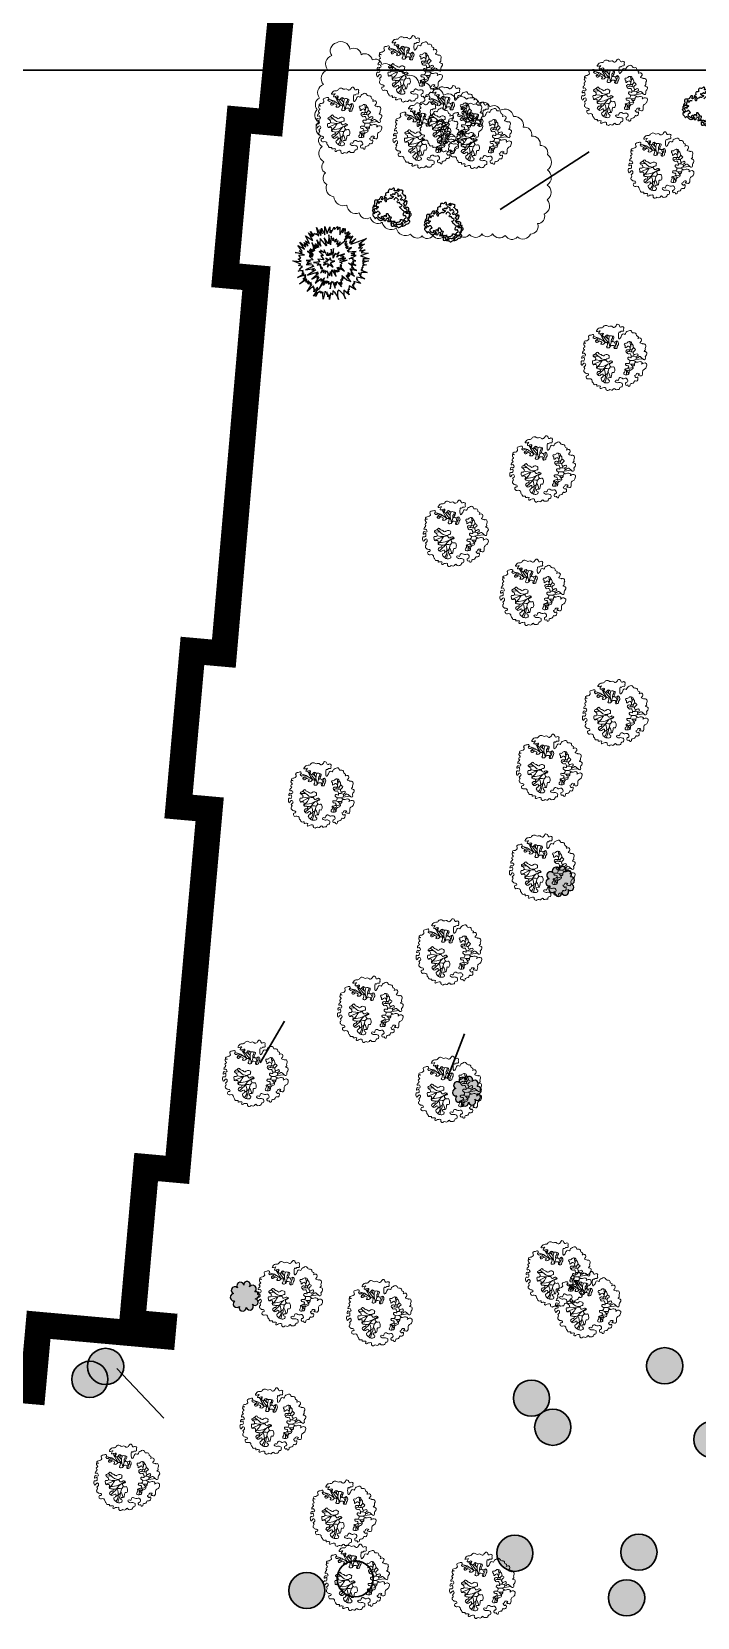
# Model space of a CAD drawing. Header units: metres. Extents: x 180 to 3220, y 13789 to 15035.
# Drawn here: x 710.4 to 735.9, y 14754.6 to 14815.5 of the extents above; entities that cross this region are included whole.
import ezdxf

# ---------------------------------------------------------------- set-up
doc = ezdxf.new("R2010")
doc.units = ezdxf.units.M
doc.header["$MEASUREMENT"] = 0
doc.linetypes.add('482 Границы районов', pattern=[5, 3, -1, 0, -1])
for name, color, linetype in [('!!!_1. Дендра_выноски_сохранить', 7, 'Continuous'), ('!!!_Условные обозначения на ЛИСТ', 7, 'Continuous'), ('0 Участки плана', 170, 'Continuous'), ('04 Дендроплан (существующие растения)', 7, 'Continuous'), ('04 Дендроплан (удаление)', 240, 'Continuous'), ('04 План (существующие кустарники)', 7, 'Continuous'), ('50 Дендроплан - Деревья вырубаемые', 7, 'Continuous')]:
    doc.layers.add(name, color=color, linetype=linetype)
doc.layers.get('50 Дендроплан - Деревья вырубаемые').off()

# ---------------------------------------------------------------- blocks, each defined once
blk = doc.blocks.new('A$C442D7FB9')
at = {"layer": '04 Дендроплан (удаление)', "lineweight": 30}
h = blk.add_hatch(color=0, dxfattribs=at)
h.dxf.hatch_style = 1
edge = h.paths.add_edge_path()
edge.add_arc((0, 0), 0.5, 0, 360)
at = {"layer": '04 Дендроплан (удаление)', "color": 0, "lineweight": 30}
blk.add_circle((0, 0), 0.5, dxfattribs=at)
blk = doc.blocks.new('A$Cb4aaf1f0')
at = {"layer": '04 Дендроплан (удаление)'}
h = blk.add_hatch(color=0, dxfattribs=at)
h.dxf.hatch_style = 1
h.paths.add_polyline_path([(0.394, 0.178), (0.394, 0.178), (0.436, 0.242), (0.436, 0.32), (0.397, 0.387), (0.33, 0.422), (0.253, 0.414), (0.192, 0.37), (0.217, 0.426), (0.211, 0.489), (0.177, 0.539), (0.122, 0.568), (0.06, 0.568), (0.008, 0.54), (-0.026, 0.489), (-0.033, 0.426), (-0.06, 0.49), (-0.116, 0.532), (-0.185, 0.541), (-0.25, 0.515), (-0.293, 0.46), (-0.304, 0.39), (-0.279, 0.326), (-0.339, 0.363), (-0.408, 0.366), (-0.47, 0.333), (-0.508, 0.273), (-0.512, 0.204), (-0.48, 0.14), (-0.423, 0.102), (-0.496, 0.077), (-0.545, 0.018), (-0.555, -0.058), (-0.523, -0.128), (-0.46, -0.17), (-0.383, -0.173), (-0.432, -0.233), (-0.441, -0.309), (-0.41, -0.379), (-0.346, -0.421), (-0.271, -0.424), (-0.203, -0.385), (-0.213, -0.455), (-0.185, -0.52), (-0.131, -0.562), (-0.061, -0.573), (0.004, -0.548), (0.048, -0.493), (0.06, -0.425), (0.093, -0.486), (0.151, -0.524), (0.221, -0.528), (0.283, -0.497), (0.322, -0.44), (0.322, -0.358), (0.298, -0.306), (0.348, -0.343), (0.409, -0.351), (0.467, -0.33), (0.508, -0.284), (0.522, -0.223), (0.506, -0.164), (0.462, -0.119), (0.403, -0.1), (0.48, -0.084), (0.535, -0.03), (0.553, 0.044), (0.53, 0.119), (0.47, 0.168)])
at = {"layer": '04 Дендроплан (удаление)', "flags": 128}
blk.add_lwpolyline([(0.394, 0.178), (0.394, 0.178), (0.436, 0.242), (0.436, 0.32), (0.397, 0.387), (0.33, 0.422), (0.253, 0.414), (0.192, 0.37), (0.217, 0.426), (0.211, 0.489), (0.177, 0.539), (0.122, 0.568), (0.06, 0.568), (0.008, 0.54), (-0.026, 0.489), (-0.033, 0.426), (-0.06, 0.49), (-0.116, 0.532), (-0.185, 0.541), (-0.25, 0.515), (-0.293, 0.46), (-0.304, 0.39), (-0.279, 0.326), (-0.339, 0.363), (-0.408, 0.366), (-0.47, 0.333), (-0.508, 0.273), (-0.512, 0.204), (-0.48, 0.14), (-0.423, 0.102), (-0.496, 0.077), (-0.545, 0.018), (-0.555, -0.058), (-0.523, -0.128), (-0.46, -0.17), (-0.383, -0.173), (-0.432, -0.233), (-0.441, -0.309), (-0.41, -0.379), (-0.346, -0.421), (-0.271, -0.424), (-0.203, -0.385), (-0.213, -0.455), (-0.185, -0.52), (-0.131, -0.562), (-0.061, -0.573), (0.004, -0.548), (0.048, -0.493), (0.06, -0.425), (0.093, -0.486), (0.151, -0.524), (0.221, -0.528), (0.283, -0.497), (0.322, -0.44), (0.322, -0.358), (0.298, -0.306), (0.348, -0.343), (0.409, -0.351), (0.467, -0.33), (0.508, -0.284), (0.522, -0.223), (0.506, -0.164), (0.462, -0.119), (0.403, -0.1), (0.48, -0.084), (0.535, -0.03), (0.553, 0.044), (0.53, 0.119), (0.47, 0.168)], close=True, dxfattribs=at)
blk = doc.blocks.new('Ель существующая на участке')
at = {"color": 114}
for p, q in [((-0.954, 2.125), (-0.702, 1.636)), ((-0.824, 1.608), (-0.954, 2.125)), ((-0.733, 2.004), (-0.616, 1.724)), ((-0.702, 1.636), (-0.733, 2.004)), ((-0.65, 2.092), (-0.45, 1.669)), ((-0.616, 1.724), (-0.65, 2.092)), ((-0.45, 1.669), (-0.445, 2.184)), ((-0.445, 2.184), (-0.306, 1.755)), ((-0.306, 1.755), (-0.154, 2.172)), ((-0.154, 2.172), (-0.149, 1.793)), ((-0.149, 1.793), (-0.066, 1.965)), ((-0.074, 1.78), (0.112, 2.139)), ((-0.066, 1.965), (-0.074, 1.78)), ((0.112, 2.139), (0.143, 1.993)), ((0.143, 1.993), (0.32, 2.176)), ((0.32, 2.176), (0.325, 1.974)), ((0.325, 1.974), (0.467, 2.151)), ((0.467, 2.151), (0.464, 1.664)), ((0.464, 1.664), (0.671, 2.09)), ((0.671, 2.09), (0.622, 1.794)), ((0.622, 1.794), (0.804, 2.062)), ((0.804, 2.062), (0.771, 1.744)), ((-2.103, 1.018), (-1.71, 0.802)), ((-1.84, 0.677), (-2.103, 1.018)), ((-1.979, 1.214), (-1.627, 0.943)), ((-1.71, 0.802), (-1.979, 1.214)), ((-1.73, 1.211), (-1.483, 0.998)), ((-1.627, 0.943), (-1.73, 1.211)), ((-1.644, 1.621), (-1.179, 1.325)), ((-1.386, 1.137), (-1.644, 1.621)), ((-1.633, 1.308), (-1.386, 1.137)), ((-1.483, 0.998), (-1.633, 1.308)), ((-1.458, 1.799), (-1.206, 1.556)), ((-1.179, 1.325), (-1.458, 1.799)), ((-1.333, 1.879), (-1.139, 1.603)), ((-1.206, 1.556), (-1.333, 1.879)), ((-1.241, 1.197), (-1.093, 0.695)), ((-1.017, 0.804), (-1.241, 1.197)), ((-1.139, 1.603), (-1.09, 1.769)), ((-1.095, 1.068), (-1.017, 0.804)), ((-0.937, 0.877), (-1.095, 1.068)), ((-1.09, 1.769), (-1.009, 1.694)), ((-1.015, 1.144), (-0.937, 0.877)), ((-0.833, 0.89), (-1.015, 1.144)), ((-1.009, 1.694), (-0.993, 1.763)), ((-0.993, 1.763), (-0.824, 1.608)), ((-0.939, 1.373), (-0.833, 0.89)), ((-0.702, 0.968), (-0.939, 1.373)), ((-0.745, 1.451), (-0.755, 1.166)), ((-0.755, 1.166), (-0.702, 0.968)), ((-0.352, 0.993), (-0.745, 1.451)), ((-0.492, 1.486), (-0.352, 0.993)), ((-0.225, 1.119), (-0.492, 1.486)), ((-0.205, 1.668), (-0.225, 1.119)), ((-0.102, 1.066), (-0.205, 1.668)), ((-0.069, 1.59), (-0.102, 1.066)), ((-0.001, 1.383), (-0.069, 1.59)), ((0.104, 1.486), (-0.001, 1.383)), ((0.031, 1.295), (0.104, 1.486)), ((0.278, 1.406), (0.031, 1.295)), ((0.142, 1.222), (0.278, 1.406)), ((0.356, 1.3), (0.142, 1.222)), ((0.271, 1.101), (0.356, 1.3)), ((0.359, 1.187), (0.271, 1.101)), ((0.747, 1.255), (0.324, 0.935)), ((0.324, 0.935), (0.515, 1.252)), ((0.515, 1.252), (0.336, 1.059)), ((0.336, 1.059), (0.359, 1.187)), ((1.1, 1.794), (0.724, 1.337)), ((0.724, 1.337), (1.104, 1.616)), ((0.898, 1.288), (0.747, 1.255)), ((0.771, 1.744), (1.012, 1.885)), ((0.777, 1.079), (0.898, 1.288)), ((0.918, 1.121), (0.777, 1.079)), ((1.012, 1.885), (0.79, 1.528)), ((0.79, 1.528), (1.1, 1.794)), ((0.812, 0.983), (0.918, 1.121)), ((0.91, 1.021), (0.812, 0.983)), ((0.832, 0.87), (0.91, 1.021)), ((1.024, 1.447), (1.264, 1.616)), ((1.104, 1.616), (1.024, 1.447)), ((1.057, 1.168), (1.444, 1.447)), ((1.126, 1.375), (1.057, 1.168)), ((1.264, 1.616), (1.126, 1.375)), ((1.444, 1.447), (1.137, 1.107)), ((1.137, 1.107), (1.394, 1.187)), ((1.394, 1.187), (2.098, 1.444)), ((1.979, 1.09), (1.617, 0.86)), ((2.098, 1.444), (1.636, 1.071)), ((1.636, 1.071), (1.832, 1.121)), ((1.832, 1.121), (1.683, 0.996)), ((1.683, 0.996), (1.979, 1.09)), ((-2.424, 0.067), (-1.904, 0.026)), ((-1.929, -0.137), (-2.424, 0.067)), ((-2.28, 0.59), (-1.846, 0.542)), ((-1.694, 0.435), (-2.28, 0.59)), ((-2.092, 0.181), (-1.918, 0.239)), ((-1.904, 0.026), (-2.092, 0.181)), ((-2.053, 0.424), (-1.694, 0.435)), ((-1.918, 0.239), (-2.053, 0.424)), ((-2.034, 0.694), (-1.84, 0.677)), ((-1.846, 0.542), (-2.034, 0.694)), ((-1.174, 0.147), (-1.592, 0.101)), ((-1.592, 0.101), (-1.34, 0.07)), ((-1.34, 0.07), (-1.544, -0.038)), ((-1.521, 0.678), (-1.166, 0.383)), ((-1.139, 0.469), (-1.521, 0.678)), ((-1.421, 0.353), (-1.174, 0.147)), ((-1.219, 0.323), (-1.421, 0.353)), ((-1.406, 0.73), (-1.139, 0.469)), ((-1.212, 0.602), (-1.406, 0.73)), ((-1.388, 0.449), (-1.219, 0.323)), ((-1.166, 0.383), (-1.388, 0.449)), ((-1.343, 0.809), (-1.212, 0.602)), ((-1.154, 0.652), (-1.343, 0.809)), ((-1.199, 0.786), (-1.154, 0.652)), ((-1.093, 0.695), (-1.199, 0.786)), ((-0.756, 0.024), (-1.147, -0.022)), ((-0.885, 0.173), (-0.756, 0.024)), ((-0.511, 0.137), (-0.885, 0.173)), ((-0.795, 0.653), (-0.543, 0.395)), ((-0.653, 0.608), (-0.795, 0.653)), ((-0.724, 0.734), (-0.653, 0.608)), ((-0.505, 0.573), (-0.724, 0.734)), ((-0.695, 0.411), (-0.511, 0.137)), ((-0.543, 0.395), (-0.695, 0.411)), ((-0.282, 0.008), (-0.534, -0.017)), ((-0.501, 0.75), (-0.505, 0.573)), ((-0.307, 0.389), (-0.501, 0.75)), ((-0.231, 0.092), (-0.414, 0.051)), ((-0.414, 0.051), (-0.282, 0.008)), ((-0.389, 0.239), (-0.231, 0.092)), ((-0.163, 0.107), (-0.389, 0.239)), ((-0.294, 0.585), (-0.307, 0.389)), ((-0.207, 0.389), (-0.294, 0.585)), ((-0.175, 0.553), (-0.207, 0.389)), ((-0.087, 0.421), (-0.175, 0.553)), ((-0.122, 0.27), (-0.163, 0.107)), ((-0.046, 0.057), (-0.122, 0.27)), ((-0.097, -0.053), (0.153, 0.062)), ((-0.055, 0.785), (-0.087, 0.421)), ((0.006, 0.472), (-0.055, 0.785)), ((0.153, 0.062), (-0.046, 0.057)), ((0.077, 0.83), (0.006, 0.472)), ((0.049, 0.246), (0.077, 0.83)), ((0.188, 0.546), (0.049, 0.246)), ((0.239, 0.459), (0.188, 0.546)), ((0.423, 0.633), (0.239, 0.459)), ((0.281, 0.31), (0.423, 0.633)), ((0.388, 0.381), (0.281, 0.31)), ((0.381, 0.175), (0.73, 0.323)), ((0.836, 0.23), (0.381, 0.175)), ((0.749, 0.507), (0.388, 0.381)), ((0.459, -0.006), (0.914, 0.117)), ((0.468, 0.094), (0.836, 0.23)), ((0.914, 0.117), (0.468, 0.094)), ((0.501, 0.355), (0.749, 0.507)), ((0.73, 0.323), (0.501, 0.355)), ((0.988, 0.96), (0.832, 0.87)), ((0.873, 0.814), (0.988, 0.96)), ((1.192, 0.897), (0.873, 0.814)), ((0.925, 0.691), (1.192, 0.897)), ((1.031, 0.704), (0.925, 0.691)), ((0.981, 0.61), (1.031, 0.704)), ((1.472, 0.656), (0.981, 0.61)), ((0.981, 0.61), (0.981, 0.61)), ((1.049, 0.19), (1.464, 0.404)), ((1.288, 0.22), (1.049, 0.19)), ((1.155, 0.412), (1.386, 0.5)), ((1.464, 0.404), (1.155, 0.412)), ((1.167, 0.527), (1.472, 0.656)), ((1.386, 0.5), (1.167, 0.527)), ((1.245, 0.061), (1.454, 0.084)), ((1.321, -0.024), (1.245, 0.061)), ((1.27, 0.142), (1.288, 0.22)), ((1.454, 0.084), (1.27, 0.142)), ((1.617, 0.86), (1.866, 0.902)), ((1.866, 0.902), (1.669, 0.681)), ((1.669, 0.681), (2.023, 0.761)), ((2.204, 0.55), (1.733, 0.387)), ((1.733, 0.387), (2.278, 0.199)), ((2.023, 0.761), (1.772, 0.591)), ((1.772, 0.591), (2.204, 0.55)), ((1.941, 0.099), (1.844, 0.063)), ((1.844, 0.063), (2.223, 0.08)), ((2.223, 0.08), (1.849, -0.039)), ((2.278, 0.199), (1.882, 0.19)), ((1.882, 0.19), (1.941, 0.099)), ((-2.136, -0.946), (-1.721, -0.697)), ((-1.627, -0.783), (-2.136, -0.946)), ((-2.084, -0.565), (-1.951, -0.49)), ((-1.79, -0.523), (-2.084, -0.565)), ((-2.062, -0.212), (-1.929, -0.137)), ((-1.829, -0.266), (-2.062, -0.212)), ((-2.017, -0.423), (-1.829, -0.266)), ((-1.951, -0.49), (-2.017, -0.423)), ((-1.857, -0.703), (-1.763, -0.614)), ((-1.721, -0.697), (-1.857, -0.703)), ((-1.843, -0.6), (-1.79, -0.523)), ((-1.763, -0.614), (-1.843, -0.6)), ((-1.799, -1.043), (-1.624, -0.877)), ((-1.61, -0.968), (-1.799, -1.043)), ((-1.718, -1.098), (-1.61, -0.968)), ((-1.699, -0.883), (-1.627, -0.783)), ((-1.624, -0.877), (-1.699, -0.883)), ((-1.131, -0.256), (-1.632, -0.471)), ((-1.632, -0.471), (-1.083, -0.395)), ((-1.284, -0.072), (-1.597, -0.159)), ((-1.597, -0.159), (-1.207, -0.167)), ((-1.544, -0.038), (-1.284, -0.072)), ((-1.525, -0.798), (-0.87, -0.607)), ((-1.3, -0.658), (-1.525, -0.798)), ((-1.001, -0.471), (-1.3, -0.658)), ((-0.85, -0.696), (-1.247, -1.042)), ((-1.247, -1.042), (-0.87, -0.854)), ((-1.083, -0.395), (-1.244, -0.5)), ((-1.244, -0.5), (-1.001, -0.471)), ((-1.207, -0.167), (-1.229, -0.294)), ((-1.229, -0.294), (-1.131, -0.256)), ((-1.147, -0.022), (-0.815, -0.077)), ((-0.812, -0.911), (-1.051, -1.294)), ((-0.87, -0.607), (-1.003, -0.741)), ((-1.003, -0.741), (-0.85, -0.696)), ((-0.87, -0.854), (-0.937, -1.013)), ((-0.937, -1.013), (-0.812, -0.911)), ((-0.815, -0.077), (-0.921, -0.193)), ((-0.921, -0.193), (-0.711, -0.122)), ((-0.481, -0.973), (-0.836, -1.706)), ((-0.711, -0.122), (-0.76, -0.222)), ((-0.76, -0.222), (-0.682, -0.222)), ((-0.682, -0.222), (-0.747, -0.296)), ((-0.747, -0.296), (-0.669, -0.296)), ((-0.669, -0.296), (-0.721, -0.386)), ((-0.721, -0.386), (-0.621, -0.341)), ((-0.721, -0.689), (-0.508, -0.483)), ((-0.627, -0.534), (-0.721, -0.689)), ((-0.695, -1.196), (-0.481, -0.973)), ((-0.621, -0.341), (-0.627, -0.534)), ((-0.508, -0.483), (-0.547, -0.634)), ((-0.547, -0.634), (-0.408, -0.512)), ((-0.394, -0.07), (-0.539, -0.197)), ((-0.539, -0.197), (-0.259, -0.096)), ((-0.534, -0.017), (-0.394, -0.07)), ((-0.408, -0.512), (-0.424, -0.705)), ((-0.424, -0.705), (-0.35, -0.541)), ((-0.35, -0.541), (-0.269, -0.654)), ((-0.259, -0.096), (-0.294, -0.308)), ((-0.294, -0.308), (-0.172, -0.142)), ((-0.269, -0.654), (-0.284, -0.997)), ((-0.284, -0.997), (-0.23, -0.71)), ((-0.259, -0.096), (-0.259, -0.096)), ((-0.23, -0.71), (-0.136, -0.839)), ((-0.172, -0.142), (0.051, -0.307)), ((-0.172, -0.142), (-0.172, -0.142)), ((-0.136, -0.839), (-0.097, -0.578)), ((0.051, -0.307), (-0.097, -0.053)), ((-0.097, -0.578), (-0.02, -0.868)), ((-0.02, -0.868), (-0.013, -0.468)), ((-0.013, -0.468), (0.235, -0.887)), ((0.112, -0.481), (0.245, -0.61)), ((0.235, -0.887), (0.112, -0.481)), ((0.238, -0.497), (0.316, -0.623)), ((0.245, -0.61), (0.238, -0.497)), ((0.296, -0.326), (0.487, -0.494)), ((0.435, -0.597), (0.296, -0.326)), ((0.316, -0.623), (0.338, -0.51)), ((0.338, -0.51), (0.435, -0.597)), ((0.383, -0.317), (0.761, -0.568)), ((0.487, -0.494), (0.383, -0.317)), ((0.62, -0.067), (0.459, -0.006)), ((0.491, -0.257), (0.601, -0.241)), ((0.761, -0.568), (0.491, -0.257)), ((0.494, -0.19), (0.62, -0.067)), ((0.601, -0.241), (0.494, -0.19)), ((0.594, -0.964), (0.708, -0.992)), ((0.645, -1.105), (0.594, -0.964)), ((0.601, -0.829), (0.906, -1.096)), ((0.708, -0.992), (0.601, -0.829)), ((0.852, -0.816), (1.025, -0.914)), ((1.151, -1.2), (0.852, -0.816)), ((0.928, -0.766), (1.079, -0.845)), ((1.025, -0.914), (0.928, -0.766)), ((0.962, -0.64), (1.371, -0.86)), ((1.079, -0.845), (0.962, -0.64)), ((1.004, -0.077), (1.452, -0.208)), ((1.263, -0.264), (1.004, -0.077)), ((1.092, -0.425), (1.51, -0.521)), ((1.215, -0.543), (1.092, -0.425)), ((1.122, -0.526), (1.215, -0.543)), ((1.281, -0.71), (1.122, -0.526)), ((1.135, -0.642), (1.281, -0.71)), ((1.371, -0.86), (1.135, -0.642)), ((1.177, -0.357), (1.331, -0.37)), ((1.51, -0.521), (1.177, -0.357)), ((1.18, -0.047), (1.321, -0.024)), ((1.452, -0.208), (1.18, -0.047)), ((1.193, -0.287), (1.263, -0.264)), ((1.331, -0.37), (1.193, -0.287)), ((1.503, -0.926), (1.498, -1.001)), ((2.002, -1.026), (1.503, -0.926)), ((1.592, -0.677), (1.783, -0.791)), ((1.783, -0.702), (1.592, -0.677)), ((1.681, -0.785), (1.739, -0.871)), ((1.783, -0.791), (1.681, -0.785)), ((1.739, -0.871), (2.002, -1.026)), ((1.866, -0.442), (1.767, -0.477)), ((1.767, -0.477), (2.143, -0.635)), ((1.775, -0.632), (1.783, -0.702)), ((2.143, -0.635), (1.775, -0.632)), ((1.874, -0.325), (1.8, -0.386)), ((1.8, -0.386), (1.866, -0.442)), ((1.849, -0.039), (1.93, -0.068)), ((2.11, -0.176), (1.85, -0.231)), ((1.85, -0.231), (1.874, -0.325)), ((1.93, -0.068), (1.883, -0.137)), ((1.883, -0.137), (2.11, -0.176)), ((-1.547, -1.054), (-1.998, -1.361)), ((-1.998, -1.361), (-1.718, -1.098)), ((-1.612, -1.24), (-1.547, -1.054)), ((-1.461, -1.156), (-1.612, -1.24)), ((-1.142, -1.451), (-1.543, -1.797)), ((-1.543, -1.797), (-1.355, -1.523)), ((-1.541, -1.282), (-1.461, -1.156)), ((-1.386, -1.214), (-1.541, -1.282)), ((-1.488, -1.353), (-1.386, -1.214)), ((-1.282, -1.26), (-1.488, -1.353)), ((-1.359, -1.413), (-1.282, -1.26)), ((-1.271, -1.333), (-1.359, -1.413)), ((-1.355, -1.523), (-1.244, -1.39)), ((-1.244, -1.39), (-1.271, -1.333)), ((-1.164, -1.589), (-1.142, -1.451)), ((-1.1, -1.553), (-1.164, -1.589)), ((-1.144, -2.101), (-0.887, -1.689)), ((-0.94, -1.858), (-1.144, -2.101)), ((-1.131, -1.669), (-1.1, -1.553)), ((-1.081, -1.65), (-1.131, -1.669)), ((-0.909, -1.551), (-1.122, -1.824)), ((-1.122, -1.824), (-1.081, -1.65)), ((-1.051, -1.294), (-0.684, -1.017)), ((-1.006, -2.115), (-0.94, -1.858)), ((-0.909, -1.902), (-1.006, -2.115)), ((-0.887, -1.689), (-0.909, -1.551)), ((-0.746, -1.777), (-0.909, -1.902)), ((-0.836, -1.706), (-0.446, -1.162)), ((-0.707, -1.921), (-0.746, -1.777)), ((-0.646, -1.813), (-0.707, -1.921)), ((-0.684, -1.017), (-0.695, -1.196)), ((-0.627, -1.91), (-0.646, -1.813)), ((-0.549, -1.874), (-0.627, -1.91)), ((-0.584, -1.996), (-0.549, -1.874)), ((-0.438, -1.78), (-0.56, -2.275)), ((-0.528, -1.432), (-0.327, -1.162)), ((-0.446, -1.162), (-0.528, -1.432)), ((-0.402, -1.871), (-0.438, -1.78)), ((-0.31, -1.852), (-0.402, -1.871)), ((-0.327, -1.162), (-0.346, -1.322)), ((-0.346, -1.322), (-0.22, -1.168)), ((-0.327, -1.999), (-0.31, -1.852)), ((-0.269, -1.935), (-0.327, -1.999)), ((-0.258, -2.126), (-0.269, -1.935)), ((-0.22, -1.168), (-0.22, -1.354)), ((-0.22, -1.354), (-0.085, -1.247)), ((-0.103, -1.888), (-0.158, -2.292)), ((-0.085, -1.247), (-0.126, -1.64)), ((-0.126, -1.64), (-0.05, -1.266)), ((0.024, -2.007), (-0.103, -1.888)), ((-0.05, -1.266), (0.025, -1.171)), ((0.036, -1.761), (0.024, -2.007)), ((0.025, -1.171), (0.179, -1.605)), ((0.174, -1.896), (0.036, -1.761)), ((0.315, -2.09), (0.174, -1.896)), ((0.179, -1.605), (0.182, -1.234)), ((0.182, -1.234), (0.242, -1.42)), ((0.242, -1.42), (0.286, -1.19)), ((0.286, -1.19), (0.563, -1.523)), ((0.326, -1.816), (0.315, -2.09)), ((0.382, -1.733), (0.326, -1.816)), ((0.459, -1.769), (0.382, -1.733)), ((0.705, -2.021), (0.459, -1.769)), ((0.472, -1.237), (0.604, -1.366)), ((0.563, -1.523), (0.472, -1.237)), ((0.532, -1.077), (0.645, -1.105)), ((0.604, -1.366), (0.532, -1.077)), ((0.708, -1.725), (0.705, -2.021)), ((1.032, -2.012), (0.708, -1.725)), ((0.906, -1.096), (1.151, -1.2)), ((0.938, -1.76), (1.032, -2.012)), ((1.01, -1.818), (0.938, -1.76)), ((0.972, -1.66), (1.01, -1.818)), ((1.032, -1.699), (0.972, -1.66)), ((1.049, -1.552), (1.019, -1.594)), ((1.019, -1.594), (1.032, -1.699)), ((1.046, -1.464), (1.049, -1.552)), ((1.448, -1.696), (1.046, -1.464)), ((1.232, -1.425), (1.448, -1.696)), ((1.337, -1.428), (1.232, -1.425)), ((1.29, -1.312), (1.337, -1.428)), ((1.378, -1.334), (1.29, -1.312)), ((1.337, -1.201), (1.378, -1.334)), ((1.755, -1.308), (1.337, -1.201)), ((1.492, -1.078), (1.755, -1.308)), ((1.556, -1.084), (1.492, -1.078)), ((1.498, -1.001), (1.556, -1.084)), ((-0.56, -2.275), (-0.584, -1.996)), ((-0.191, -2.01), (-0.258, -2.126)), ((-0.158, -2.292), (-0.191, -2.01)), ((0.384, -2.3), (0.315, -2.09)), ((0.315, -2.09), (0.384, -2.3)), ((0.813, -2.267), (0.705, -2.021)), ((0.705, -2.021), (0.813, -2.267))]:
    blk.add_line(p, q, dxfattribs=at)
blk = doc.blocks.new('Лиственное дерево существующее')
at = {"color": 114, "lineweight": 0}
for p, q in [((-1.275, 1.287), (-1.119, 1.252)), ((-0.829, 1.124), (-1.138, 0.99)), ((-1.119, 1.252), (-0.938, 1.195)), ((-0.938, 1.195), (-0.761, 1.08)), ((-0.799, 1.368), (-0.859, 1.458)), ((-0.751, 1.267), (-0.799, 1.368)), ((-0.782, 1.333), (-0.669, 1.479)), ((-0.761, 1.08), (-0.541, 0.917)), ((-0.639, 1.076), (-0.751, 1.267)), ((-0.541, 0.917), (-0.639, 1.076)), ((-0.62, 1.247), (-0.563, 1.155)), ((-0.563, 1.155), (-0.46, 1.026)), ((-0.403, 1.17), (-0.548, 1.306)), ((-0.46, 1.026), (-0.309, 0.866)), ((-0.427, 1.275), (-0.411, 1.393)), ((-0.415, 1.181), (-0.427, 1.275)), ((-0.334, 1.1), (-0.403, 1.17)), ((-0.337, 1.006), (-0.332, 1.162)), ((-0.309, 0.866), (-0.337, 1.006)), ((-0.332, 1.162), (-0.28, 1.33)), ((-0.183, 1.016), (-0.173, 1.105)), ((-0.18, 0.943), (-0.183, 1.016)), ((-0.18, 0.943), (-0.086, 1.015)), ((-0.173, 1.105), (-0.103, 1.192)), ((-0.103, 1.192), (-0.105, 1.321)), ((0.145, 0.845), (0.151, 1.018)), ((1.012, 0.68), (0.961, 0.98)), ((-1.081, 0.093), (-1.287, 0.08)), ((-0.976, 0.096), (-1.147, 0.235)), ((-0.973, 0.093), (-1.081, 0.093)), ((-0.885, 0.021), (-0.976, 0.096)), ((-0.772, -0.073), (-0.885, 0.021)), ((-0.285, 0.754), (-0.309, 0.866)), ((-0.266, 0.631), (-0.285, 0.754)), ((-0.266, 0.631), (-0.221, 0.786)), ((-0.221, 0.786), (-0.18, 0.943)), ((0.011, 0.712), (0.08, 0.738)), ((0.058, 0.845), (0.018, 0.955)), ((0.027, 0.553), (0.067, 0.65)), ((0.098, 0.768), (0.058, 0.845)), ((0.067, 0.65), (0.08, 0.738)), ((0.08, 0.738), (0.145, 0.845)), ((0.748, 0.317), (0.854, 0.368)), ((0.854, 0.368), (1.012, 0.353)), ((0.912, 0.363), (0.952, 0.477)), ((1.088, 0.479), (0.952, 0.477)), ((0.98, 0.595), (1.012, 0.68)), ((1.002, 0.737), (1.083, 0.859)), ((1.012, 0.353), (1.103, 0.344)), ((1.044, 0.078), (1.18, 0.078)), ((1.088, 0.479), (1.064, 0.348)), ((1.191, 0.617), (1.088, 0.479)), ((1.103, 0.344), (1.176, 0.338)), ((1.18, 0.078), (1.236, 0.183)), ((1.18, 0.078), (1.336, 0.043)), ((-1.169, -0.374), (-1.309, -0.418)), ((-0.931, -0.27), (-1.169, -0.374)), ((-1.091, -0.147), (-1.147, -0.134)), ((-0.91, -0.179), (-1.091, -0.147)), ((-0.95, -0.489), (-1.084, -0.647)), ((-0.882, -0.56), (-1.076, -0.551)), ((-0.804, -0.883), (-0.997, -1.067)), ((-0.86, -0.395), (-0.95, -0.489)), ((-0.739, -0.188), (-0.931, -0.27)), ((-0.739, -0.188), (-0.91, -0.179)), ((-0.641, -0.519), (-0.882, -0.56)), ((-0.75, -0.714), (-0.864, -0.716)), ((-0.821, -0.312), (-0.86, -0.395)), ((-0.739, -0.188), (-0.821, -0.312)), ((-0.699, -0.796), (-0.804, -0.883)), ((-0.638, -0.11), (-0.772, -0.073)), ((-0.624, -0.681), (-0.75, -0.714)), ((-0.5, -0.151), (-0.739, -0.188)), ((-0.624, -0.681), (-0.699, -0.796)), ((-0.386, -0.406), (-0.641, -0.519)), ((-0.489, -0.116), (-0.638, -0.11)), ((-0.514, -0.534), (-0.624, -0.681)), ((-0.525, -0.67), (-0.624, -0.681)), ((-0.624, -0.681), (-0.572, -0.807)), ((-0.572, -0.807), (-0.55, -0.923)), ((-0.55, -0.923), (-0.535, -1.06)), ((-0.408, -0.969), (-0.532, -1.058)), ((-0.427, -0.678), (-0.525, -0.67)), ((-0.386, -0.406), (-0.514, -0.534)), ((-0.335, -0.691), (-0.427, -0.678)), ((-0.408, -0.969), (-0.422, -1.093)), ((-0.335, -0.691), (-0.408, -0.969)), ((-0.113, -0.252), (-0.386, -0.406)), ((-0.381, -0.865), (-0.316, -0.99)), ((-0.212, -0.551), (-0.335, -0.691)), ((0.682, -0.698), (0.762, -0.798)), ((0.762, -0.798), (0.755, -1.059)), ((0.762, -0.798), (0.835, -0.77)), ((0.762, -0.798), (0.907, -0.988)), ((0.835, -0.77), (0.929, -0.824)), ((0.87, -0.356), (1.013, -0.408)), ((0.873, -0.622), (0.961, -0.786)), ((0.873, -0.622), (0.993, -0.651)), ((0.953, -0.18), (1.158, -0.176)), ((0.993, -0.651), (1.163, -0.596)), ((1.013, -0.408), (1.247, -0.408)), ((1.013, -0.408), (1.096, -0.512)), ((1.158, -0.176), (1.317, -0.128)), ((1.158, -0.176), (1.267, -0.218)), ((1.267, -0.218), (1.367, -0.287)), ((1.317, -0.128), (1.739, -0.074)), ((1.328, -0.127), (1.373, -0.019)), ((-0.629, -1.132), (-0.696, -1.173)), ((-0.622, -1.395), (-0.691, -1.474)), ((-0.532, -1.058), (-0.629, -1.132)), ((-0.566, -1.298), (-0.622, -1.395)), ((-0.535, -1.187), (-0.566, -1.298)), ((-0.515, -1.373), (-0.564, -1.545)), ((-0.535, -1.06), (-0.535, -1.187)), ((-0.47, -1.242), (-0.515, -1.373)), ((-0.422, -1.093), (-0.47, -1.242)), ((-0.316, -0.99), (-0.275, -1.107)), ((-0.275, -1.107), (-0.238, -1.23))]:
    blk.add_line(p, q, dxfattribs=at)
for points, knots in [([(-1.863, -0.802), (-1.881, -0.757), (-1.747, -0.684), (-1.911, -0.574), (-1.692, -0.517), (-1.79, -0.294), (-1.907, -0.385), (-1.984, -0.55), (-2.059, -0.321), (-1.999, -0.175), (-1.894, -0.235), (-1.819, -0.16), (-1.828, -0.083), (-1.849, 0.055), (-2.007, -0.094), (-1.999, 0.047), (-1.938, 0.153), (-1.832, 0.046), (-1.733, 0.144), (-1.793, 0.214), (-1.838, 0.303), (-1.955, 0.22), (-1.946, 0.341), (-1.898, 0.392), (-1.788, 0.464), (-1.907, 0.519), (-1.872, 0.623), (-1.76, 0.663), (-1.864, 0.745), (-1.889, 0.84), (-1.824, 0.904), (-1.659, 0.854), (-1.891, 0.903), (-1.808, 1.034), (-1.683, 1.022), (-1.589, 1.081), (-1.522, 1.172), (-1.609, 1.251), (-1.548, 1.37), (-1.423, 1.371), (-1.266, 1.445), (-1.233, 1.311), (-1.326, 1.255), (-1.263, 1.188), (-1.194, 1.144), (-1.114, 1.199), (-1.035, 1.222), (-0.951, 1.163), (-1.052, 1.106), (-1.123, 1.075), (-1.151, 0.983), (-1.088, 0.91), (-0.99, 0.942), (-0.937, 1.041), (-0.833, 0.999), (-0.758, 0.957), (-0.756, 0.875), (-0.858, 0.837), (-0.695, 0.783), (-0.611, 0.852), (-0.527, 0.951), (-0.375, 0.902), (-0.426, 0.79), (-0.418, 0.708), (-0.488, 0.654), (-0.425, 0.592), (-0.354, 0.593), (-0.251, 0.613), (-0.225, 0.746), (-0.105, 0.754), (0.053, 0.733), (-0.044, 0.628), (0.019, 0.538), (0.099, 0.557), (0.195, 0.575), (0.173, 0.707), (0.273, 0.796), (0.262, 0.925), (0.181, 1.071), (0.093, 0.951), (-0.002, 0.952), (-0.083, 0.981), (-0.098, 1.072), (-0.033, 1.146), (0.02, 1.288), (-0.113, 1.322), (-0.213, 1.354), (-0.344, 1.304), (-0.427, 1.44), (-0.522, 1.344), (-0.56, 1.288), (-0.617, 1.228), (-0.671, 1.281), (-0.73, 1.337), (-0.664, 1.401), (-0.662, 1.525), (-0.806, 1.471), (-0.975, 1.423), (-0.933, 1.56), (-0.796, 1.69), (-0.974, 1.592), (-1.114, 1.604), (-1.027, 1.718), (-0.966, 1.811), (-0.835, 1.824), (-0.696, 1.818), (-0.625, 1.999), (-0.435, 1.978), (-0.317, 1.874), (-0.169, 1.993), (-0.037, 1.791), (0.118, 1.927), (0.171, 2.072), (0.331, 2.017), (0.32, 1.881), (0.433, 1.862), (0.5, 1.939), (0.63, 1.849), (0.551, 1.757), (0.61, 1.682), (0.54, 1.583), (0.423, 1.658), (0.38, 1.528), (0.285, 1.601), (0.255, 1.442), (0.259, 1.344), (0.267, 1.066), (0.442, 1.277), (0.452, 1.397), (0.554, 1.491), (0.691, 1.367), (0.706, 1.583), (0.847, 1.604), (0.949, 1.69), (1.08, 1.634), (1.107, 1.482), (1.251, 1.539), (1.364, 1.464), (1.332, 1.318), (1.543, 1.296), (1.4, 1.122), (1.6, 1.263), (1.746, 1.049), (1.497, 0.884), (1.694, 0.879), (1.77, 0.828), (1.885, 0.882), (1.984, 0.691), (1.87, 0.579), (1.951, 0.461), (1.781, 0.392), (1.935, 0.365), (2.026, 0.299), (1.993, 0.151), (1.874, 0.063), (1.942, -0.057), (1.852, -0.164), (1.705, -0.058), (1.57, 0.123), (1.46, -0.006), (1.368, -0.037), (1.309, 0.063), (1.418, 0.081), (1.488, 0.156), (1.387, 0.288), (1.293, 0.151), (1.168, 0.211), (1.158, 0.338), (1.232, 0.414), (1.37, 0.508), (1.152, 0.589), (1.19, 0.754), (1.08, 0.827), (1.07, 0.942), (0.965, 0.989), (0.834, 0.976), (0.764, 0.841), (0.611, 0.902), (0.608, 0.768), (0.711, 0.734), (0.641, 0.537), (0.789, 0.661), (0.881, 0.732), (0.967, 0.639), (0.997, 0.553), (0.953, 0.449), (0.855, 0.484), (0.758, 0.479), (0.688, 0.371), (0.775, 0.293), (0.847, 0.19), (0.983, 0.282), (1.029, 0.149), (1.046, 0.081), (1.054, -0.055), (0.876, 0.088), (0.805, -0.111), (0.954, -0.136), (0.971, -0.254), (0.916, -0.36), (0.806, -0.365), (0.663, -0.342), (0.715, -0.526), (0.851, -0.462), (0.924, -0.585), (0.833, -0.657), (0.756, -0.694), (0.608, -0.696), (0.717, -0.859), (0.553, -0.942), (0.629, -1.071), (0.741, -1.059), (0.834, -1.056), (0.93, -0.996), (0.884, -0.867), (0.981, -0.75), (1.119, -0.739), (1.208, -0.591), (1.044, -0.489), (1.259, -0.545), (1.236, -0.392), (1.278, -0.271), (1.407, -0.301), (1.52, -0.244), (1.647, -0.243), (1.757, -0.342), (1.628, -0.447), (1.834, -0.304), (1.938, -0.341), (2.024, -0.427), (1.983, -0.534), (1.959, -0.679), (1.81, -0.72), (1.719, -0.862), (1.775, -0.997), (1.685, -1.157), (1.583, -1.102), (1.385, -1.113), (1.618, -0.979), (1.443, -0.96), (1.345, -0.98), (1.358, -1.093), (1.215, -1.09), (1.3, -1.192), (1.368, -1.263), (1.45, -1.161), (1.466, -1.327), (1.427, -1.431), (1.321, -1.45), (1.23, -1.407), (1.216, -1.557), (1.107, -1.596), (0.975, -1.601), (0.989, -1.703), (0.947, -1.778), (0.841, -1.769), (0.866, -1.645), (0.75, -1.749), (0.684, -1.637), (0.696, -1.538), (0.781, -1.521), (0.846, -1.457), (0.816, -1.355), (0.745, -1.251), (0.631, -1.287), (0.523, -1.314), (0.445, -1.241), (0.335, -1.218), (0.262, -1.295), (0.252, -1.455), (0.133, -1.345), (0.026, -1.44), (0.118, -1.522), (0.208, -1.565), (0.318, -1.52), (0.405, -1.554), (0.514, -1.588), (0.498, -1.691), (0.507, -1.814), (0.369, -1.786), (0.336, -1.883), (0.301, -1.974), (0.195, -1.957), (0.081, -2.01), (0.01, -1.844), (-0.069, -1.968), (-0.163, -2.035), (-0.279, -1.927), (-0.37, -2.065), (-0.477, -2.008), (-0.522, -1.934), (-0.473, -1.822), (-0.649, -1.838), (-0.74, -1.86), (-0.831, -1.93), (-0.905, -1.848), (-0.791, -1.771), (-0.94, -1.709), (-1.095, -1.791), (-1.036, -1.621), (-1.266, -1.715), (-1.272, -1.547), (-1.369, -1.482), (-1.348, -1.343), (-1.503, -1.274), (-1.621, -1.34), (-1.705, -1.268), (-1.734, -1.19), (-1.693, -1.089), (-1.578, -1.13), (-1.56, -1.01), (-1.655, -0.965), (-1.758, -0.976), (-1.811, -0.902), (-1.875, -0.857), (-1.857, -0.816), (-1.863, -0.802)], [0, 0, 0, 0, 0.144623, 0.231167, 0.368861, 0.533358, 0.626687, 0.740408, 0.935226, 1.031861, 1.128241, 1.198256, 1.294402, 1.368689, 1.507955, 1.574673, 1.679777, 1.79119, 1.883627, 1.959993, 2.039207, 2.131319, 2.201489, 2.277769, 2.379891, 2.45347, 2.54984, 2.629417, 2.713756, 2.836131, 2.877797, 2.974434, 3.098533, 3.174839, 3.310795, 3.448506, 3.489216, 3.62255, 3.689433, 3.833718, 3.988827, 4.05943, 4.152735, 4.217846, 4.281087, 4.383199, 4.466591, 4.525335, 4.60464, 4.706041, 4.777196, 4.850967, 4.941557, 5.035937, 5.13954, 5.219117, 5.28068, 5.339424, 5.435055, 5.564599, 5.681514, 5.792988, 5.892227, 5.976975, 6.036908, 6.095646, 6.173749, 6.252212, 6.380922, 6.484525, 6.602635, 6.692872, 6.777965, 6.844717, 6.928444, 7.02051, 7.167213, 7.282, 7.407383, 7.507264, 7.609206, 7.678412, 7.741177, 7.842553, 7.980652, 8.063007, 8.187574, 8.307662, 8.420868, 8.524456, 8.606097, 8.65359, 8.733663, 8.78115, 8.875736, 8.947733, 9.070923, 9.223371, 9.297752, 9.425798, 9.577891, 9.656402, 9.742281, 9.880076, 10.010368, 10.101704, 10.271449, 10.469408, 10.556507, 10.704089, 10.878467, 11.055291, 11.171089, 11.284149, 11.417731, 11.482645, 11.567427, 11.68373, 11.77169, 11.843492, 11.921933, 12.039354, 12.124248, 12.185085, 12.279334, 12.442083, 12.611011, 12.797738, 12.921046, 13.015017, 13.129765, 13.27535, 13.406716, 13.521304, 13.644281, 13.753137, 13.886642, 13.991763, 14.093139, 14.248215, 14.338926, 14.451134, 14.636917, 14.813923, 14.953979, 15.006047, 15.083831, 15.270441, 15.402543, 15.48891, 15.598301, 15.682028, 15.794092, 15.927518, 16.058446, 16.173604, 16.260996, 16.378012, 16.633999, 16.747204, 16.817387, 16.885538, 16.980265, 17.054418, 17.157369, 17.299589, 17.380857, 17.502298, 17.608515, 17.708493, 17.875073, 18.018008, 18.132164, 18.220812, 18.330672, 18.42764, 18.594846, 18.685597, 18.781631, 18.83834, 18.974753, 19.095535, 19.196942, 19.302834, 19.396624, 19.471771, 19.573189, 19.64865, 19.757506, 19.853667, 19.959896, 20.083661, 20.173311, 20.285247, 20.335982, 20.497146, 20.604648, 20.73546, 20.822811, 20.919446, 21.052361, 21.138111, 21.251311, 21.378508, 21.468801, 21.559641, 21.663684, 21.760796, 21.866457, 22.044178, 22.114637, 22.23047, 22.341438, 22.400666, 22.529106, 22.668332, 22.783263, 22.938439, 23.01956, 23.126312, 23.267144, 23.355432, 23.45979, 23.589203, 23.728577, 23.835857, 23.898351, 24.043906, 24.189962, 24.256212, 24.371649, 24.490581, 24.67199, 24.766696, 24.956099, 25.083087, 25.169948, 25.292933, 25.419422, 25.526836, 25.615518, 25.691414, 25.778638, 25.869312, 25.961297, 26.024928, 26.121298, 26.263466, 26.360434, 26.407027, 26.517617, 26.650303, 26.74818, 26.826653, 26.905094, 26.978885, 27.046871, 27.126191, 27.241376, 27.314599, 27.389769, 27.472839, 27.551312, 27.683547, 27.788448, 27.871841, 27.999501, 28.077604, 28.175679, 28.291585, 28.394565, 28.492933, 28.567087, 28.697918, 28.77954, 28.894137, 28.975271, 29.07451, 29.169691, 29.264917, 29.370694, 29.435998, 29.525045, 29.645134, 29.756428, 29.862319, 29.956635, 30.074745, 30.200153, 30.306664, 30.366297, 30.449133, 30.570729, 30.713328, 30.79014, 30.852634, 30.945669, 31.037541, 31.189615, 31.243213, 31.410359, 31.536232, 31.621622, 31.733558, 31.886269, 32.00739, 32.09115, 32.172123, 32.250875, 32.347965, 32.418568, 32.512539, 32.612542, 32.705135, 32.769699, 32.813194, 32.813194, 32.813194, 32.813194]), ([(-0.602, -1.531), (-0.637, -1.511), (-0.708, -1.467), (-0.788, -1.386), (-0.835, -1.244), (-0.712, -1.219), (-0.678, -1.13), (-0.654, -0.981), (-0.819, -1.048), (-0.915, -1.145), (-1.007, -1.056), (-1.104, -0.978), (-1.018, -0.888), (-0.949, -0.836), (-0.841, -0.875), (-0.83, -0.671), (-0.981, -0.711), (-1.12, -0.654), (-1.057, -0.535), (-1.096, -0.37), (-1.312, -0.5), (-1.319, -0.325), (-1.366, -0.145), (-1.189, -0.222), (-1.133, -0.117), (-1.133, 0.017), (-1.282, 0.029), (-1.313, 0.162), (-1.188, 0.195), (-1.12, 0.258), (-1.017, 0.368), (-0.96, 0.246), (-0.88, 0.2), (-0.773, 0.186), (-0.694, 0.064), (-0.588, 0.147), (-0.489, 0.209), (-0.378, 0.177), (-0.291, 0.112), (-0.324, 0.045), (-0.292, -0.066), (-0.449, -0.048), (-0.518, -0.154), (-0.453, -0.207), (-0.425, -0.292), (-0.309, -0.266), (-0.239, -0.183), (-0.144, -0.218), (-0.058, -0.305), (-0.195, -0.348), (-0.301, -0.387), (-0.272, -0.491), (-0.218, -0.55), (-0.136, -0.606), (-0.023, -0.531), (0.024, -0.659), (0.046, -0.756), (0.034, -0.851), (-0.017, -0.955), (-0.152, -0.883), (-0.141, -1.045), (-0.171, -1.124), (-0.178, -1.235), (-0.287, -1.228), (-0.413, -1.238), (-0.379, -1.369), (-0.286, -1.387), (-0.29, -1.469), (-0.332, -1.538), (-0.429, -1.563), (-0.519, -1.55), (-0.579, -1.545), (-0.602, -1.531)], [0, 0, 0, 0, 0.119147, 0.244704, 0.355195, 0.456841, 0.525213, 0.64652, 0.761794, 0.906015, 0.999107, 1.102214, 1.21292, 1.287506, 1.35766, 1.479239, 1.62773, 1.713089, 1.858081, 1.936445, 2.136108, 2.227757, 2.383509, 2.506371, 2.592801, 2.687321, 2.856666, 2.919037, 3.017629, 3.155387, 3.246677, 3.353704, 3.442539, 3.52579, 3.669986, 3.756325, 3.869148, 4.011227, 4.081037, 4.138722, 4.206699, 4.365743, 4.440415, 4.505889, 4.585073, 4.671725, 4.788569, 4.878809, 4.948708, 5.073582, 5.166391, 5.253695, 5.327262, 5.415765, 5.519566, 5.621336, 5.725491, 5.831081, 5.911981, 6.005594, 6.125346, 6.227321, 6.306075, 6.391977, 6.508685, 6.596002, 6.686109, 6.737432, 6.809051, 6.915906, 7.005912, 7.085383, 7.085383, 7.085383, 7.085383])]:
    blk.add_open_spline(points, degree=3, knots=knots, dxfattribs=at)
blk = doc.blocks.new('A$Cd2c5afdf')
at = {"layer": '04 Дендроплан (существующие растения)', "color": 114}
for points, start_tangent, end_tangent in [([(-0.616, -0.319), (-0.631, -0.351), (-0.647, -0.371), (-0.678, -0.324), (-0.711, -0.286), (-0.748, -0.232), (-0.749, -0.185), (-0.699, -0.182), (-0.674, -0.152), (-0.683, -0.126), (-0.726, -0.143), (-0.733, -0.108), (-0.773, -0.048), (-0.739, -0.035), (-0.734, 0.003), (-0.754, 0.051), (-0.711, 0.067), (-0.641, 0.116), (-0.637, 0.123), (-0.647, 0.125), (-0.693, 0.092), (-0.724, 0.103), (-0.723, 0.125), (-0.674, 0.187), (-0.682, 0.267), (-0.669, 0.327), (-0.625, 0.338), (-0.557, 0.337), (-0.499, 0.37), (-0.462, 0.436), (-0.436, 0.469), (-0.393, 0.466), (-0.361, 0.454), (-0.388, 0.422), (-0.397, 0.373), (-0.395, 0.349), (-0.358, 0.374), (-0.283, 0.388), (-0.275, 0.379), (-0.241, 0.387), (-0.232, 0.414), (-0.249, 0.449), (-0.314, 0.462), (-0.279, 0.491), (-0.246, 0.532), (-0.259, 0.567), (-0.241, 0.607), (-0.204, 0.627), (-0.145, 0.637), (-0.127, 0.652), (-0.15, 0.659), (-0.144, 0.707), (-0.122, 0.756), (-0.079, 0.764), (-0.029, 0.752), (0.017, 0.782), (0.04, 0.797), (0.071, 0.797), (0.085, 0.782), (0.088, 0.741), (0.078, 0.706), (0.117, 0.702), (0.187, 0.696), (0.247, 0.676), (0.261, 0.687), (0.254, 0.705), (0.231, 0.731), (0.185, 0.746), (0.2, 0.753), (0.245, 0.763), (0.298, 0.731), (0.338, 0.732), (0.378, 0.718), (0.419, 0.699), (0.405, 0.67), (0.402, 0.63), (0.369, 0.618), (0.394, 0.599), (0.433, 0.551), (0.457, 0.527), (0.47, 0.492), (0.479, 0.503), (0.495, 0.527), (0.516, 0.495), (0.526, 0.442), (0.51, 0.403), (0.489, 0.385), (0.484, 0.362), (0.506, 0.32), (0.503, 0.272), (0.546, 0.316), (0.57, 0.293), (0.562, 0.249), (0.547, 0.186), (0.513, 0.155), (0.469, 0.14), (0.443, 0.114), (0.44, 0.081), (0.469, 0.065), (0.521, 0.07), (0.557, 0.06), (0.594, 0.063), (0.635, 0.014), (0.639, -0.025), (0.639, -0.073), (0.643, -0.106), (0.694, -0.081), (0.684, -0.116), (0.672, -0.148), (0.709, -0.174), (0.731, -0.205), (0.726, -0.24), (0.696, -0.253), (0.683, -0.291), (0.662, -0.302), (0.662, -0.331), (0.642, -0.374), (0.636, -0.424), (0.673, -0.449), (0.674, -0.485), (0.653, -0.525), (0.627, -0.556), (0.545, -0.575), (0.506, -0.61), (0.443, -0.646), (0.41, -0.655), (0.371, -0.662), (0.372, -0.602), (0.374, -0.571), (0.421, -0.571), (0.413, -0.589), (0.366, -0.633), (0.315, -0.678), (0.277, -0.7), (0.225, -0.707), (0.203, -0.688), (0.17, -0.666), (0.122, -0.665), (0.069, -0.647), (0.036, -0.652), (-0.02, -0.652), (-0.04, -0.631), (-0.044, -0.593), (-0.049, -0.527), (-0.013, -0.562), (-0.022, -0.494), (-0.041, -0.467), (-0.08, -0.476), (-0.103, -0.482), (-0.116, -0.434), (-0.137, -0.473), (-0.166, -0.481), (-0.174, -0.461), (-0.151, -0.423), (-0.142, -0.381), (-0.135, -0.34), (-0.169, -0.346), (-0.197, -0.355), (-0.23, -0.39), (-0.237, -0.423), (-0.263, -0.441), (-0.303, -0.435), (-0.325, -0.43), (-0.332, -0.409), (-0.319, -0.401), (-0.302, -0.382), (-0.305, -0.358), (-0.33, -0.361), (-0.357, -0.365), (-0.364, -0.397), (-0.375, -0.417), (-0.397, -0.424), (-0.431, -0.436), (-0.466, -0.43), (-0.497, -0.416), (-0.526, -0.398), (-0.547, -0.376), (-0.582, -0.341), (-0.616, -0.319)], (-0.978083, 0.208214), (-0.978083, 0.208214)), ([(0.466, 0.153), (0.468, 0.175), (0.428, 0.204), (0.455, 0.234), (0.473, 0.258), (0.476, 0.296), (0.444, 0.315), (0.433, 0.347), (0.385, 0.348), (0.343, 0.344), (0.323, 0.367), (0.331, 0.398), (0.382, 0.441), (0.363, 0.472), (0.331, 0.521), (0.302, 0.528), (0.258, 0.491), (0.228, 0.488), (0.229, 0.51), (0.23, 0.576), (0.198, 0.611), (0.147, 0.629), (0.115, 0.623), (0.102, 0.601), (0.108, 0.556), (0.07, 0.562), (0.037, 0.581), (0.013, 0.573), (-0.014, 0.539), (-0.069, 0.542), (-0.062, 0.521), (-0.016, 0.496), (0.047, 0.48), (0.022, 0.436), (-0.016, 0.417), (-0.047, 0.403), (-0.075, 0.419), (-0.11, 0.402), (-0.142, 0.384), (-0.167, 0.376), (-0.207, 0.352), (-0.226, 0.32), (-0.233, 0.274), (-0.261, 0.291), (-0.273, 0.329), (-0.279, 0.356)], (0.359015, 0.933332), (0.017504, 0.999847)), ([(-0.398, 0.275), (-0.442, 0.282), (-0.477, 0.281), (-0.491, 0.258), (-0.515, 0.212), (-0.524, 0.249), (-0.541, 0.29), (-0.561, 0.302), (-0.577, 0.295), (-0.579, 0.253), (-0.594, 0.225), (-0.605, 0.189), (-0.611, 0.152), (-0.615, 0.114), (-0.615, 0.091), (-0.591, 0.096), (-0.554, 0.1), (-0.531, 0.087), (-0.542, 0.062), (-0.559, 0.047), (-0.593, 0.044), (-0.59, 0.014), (-0.591, -0.007), (-0.62, 0.004), (-0.647, 0.014), (-0.678, 0.007), (-0.687, -0.018), (-0.678, -0.067), (-0.653, -0.102), (-0.63, -0.122), (-0.61, -0.125), (-0.584, -0.115), (-0.562, -0.085), (-0.539, -0.078), (-0.514, -0.101), (-0.492, -0.132), (-0.478, -0.159), (-0.468, -0.176), (-0.474, -0.192), (-0.497, -0.204), (-0.537, -0.218), (-0.549, -0.25), (-0.55, -0.289), (-0.531, -0.31), (-0.519, -0.326), (-0.493, -0.327), (-0.468, -0.353), (-0.441, -0.351), (-0.427, -0.358), (-0.403, -0.348), (-0.402, -0.325), (-0.406, -0.304), (-0.397, -0.281), (-0.379, -0.275), (-0.359, -0.294), (-0.339, -0.31), (-0.315, -0.301), (-0.309, -0.282), (-0.314, -0.259), (-0.287, -0.242), (-0.257, -0.255), (-0.247, -0.279), (-0.237, -0.297), (-0.217, -0.287), (-0.221, -0.256), (-0.217, -0.211), (-0.208, -0.171), (-0.184, -0.172), (-0.159, -0.188), (-0.156, -0.219), (-0.132, -0.237), (-0.12, -0.25), (-0.119, -0.288), (-0.1, -0.298), (-0.071, -0.294), (-0.044, -0.307), (-0.045, -0.326), (-0.053, -0.358), (-0.076, -0.407), (-0.078, -0.437), (-0.061, -0.452), (-0.039, -0.456), (-0.016, -0.476), (0.006, -0.473), (0.045, -0.467), (0.068, -0.486), (0.073, -0.515), (0.055, -0.544), (0.041, -0.572), (0.051, -0.59), (0.071, -0.602), (0.119, -0.608), (0.159, -0.608), (0.164, -0.633), (0.182, -0.615), (0.21, -0.584), (0.269, -0.576), (0.318, -0.578), (0.342, -0.556), (0.375, -0.518), (0.417, -0.492), (0.434, -0.468), (0.451, -0.439), (0.474, -0.436), (0.496, -0.455), (0.498, -0.48), (0.473, -0.518), (0.483, -0.536), (0.499, -0.502), (0.551, -0.477), (0.601, -0.446), (0.619, -0.422), (0.609, -0.39), (0.59, -0.35), (0.616, -0.325), (0.642, -0.317), (0.653, -0.288), (0.66, -0.252), (0.665, -0.199), (0.655, -0.17), (0.626, -0.152), (0.597, -0.168), (0.564, -0.174), (0.537, -0.162), (0.511, -0.127), (0.505, -0.096), (0.53, -0.091), (0.55, -0.109), (0.582, -0.13), (0.578, -0.083), (0.575, -0.037), (0.552, -0.006), (0.515, 0.01), (0.47, 0.024), (0.453, 0.031)], (-0.900669, 0.434505), (-0.965091, 0.261915)), ([(0.087, -0.446), (0.102, -0.5), (0.135, -0.513), (0.146, -0.55), (0.153, -0.576), (0.171, -0.521), (0.207, -0.5), (0.261, -0.495), (0.297, -0.472), (0.318, -0.467), (0.324, -0.4), (0.358, -0.405), (0.39, -0.421), (0.425, -0.411), (0.455, -0.405), (0.489, -0.357), (0.533, -0.333), (0.535, -0.296), (0.52, -0.27), (0.497, -0.245), (0.461, -0.262), (0.428, -0.247), (0.428, -0.198), (0.452, -0.137), (0.461, -0.11), (0.444, -0.079), (0.412, -0.052), (0.339, 0.008), (0.316, 0.039), (0.281, 0.081), (0.323, 0.085), (0.358, 0.111), (0.38, 0.135), (0.341, 0.179), (0.31, 0.187), (0.285, 0.255), (0.235, 0.244), (0.199, 0.253), (0.208, 0.304), (0.238, 0.345), (0.206, 0.393), (0.151, 0.429), (0.113, 0.417), (0.081, 0.378), (0.061, 0.356)], (0.290361, -0.956917), (-0.678805, -0.734319))]:
    blk.add_spline(points, degree=3, dxfattribs=dict(at, start_tangent=start_tangent, end_tangent=end_tangent))

msp = doc.modelspace()

# ---------------------------------------------------------------- linework, layer by layer
at = {"layer": '!!!_1. Дендра_выноски_сохранить', "lineweight": 30}
for points in [[(731.79, 14810.838), (728.376, 14808.634)], [(720.096, 14777.48), (719.17, 14775.884)], [(727.009, 14776.988), (726.34, 14775.263)], [(713.673, 14764.145), (715.476, 14762.246)]]:
    msp.add_lwpolyline(points, dxfattribs=at)
at = {"layer": '!!!_Условные обозначения на ЛИСТ', "color": 5, "linetype": '482 Границы районов', "lineweight": 20, "const_width": 1}
msp.add_lwpolyline([(720.091, 14817.357), (719.561, 14811.97), (718.365, 14812.077), (717.83, 14806.101), (719.023, 14805.994), (717.773, 14791.582), (716.569, 14791.69), (716.034, 14785.714), (717.229, 14785.607), (715.989, 14771.771), (714.793, 14771.879), (714.258, 14765.903), (715.453, 14765.795), (715.417, 14765.397), (710.67, 14765.823), (710.594, 14764.975), (710.439, 14763.278), (707.89, 14763.505)], dxfattribs=at)
at = {"layer": '0 Участки плана', "color": 140, "lineweight": 30}
msp.add_xline((753.479, 14813.981), (-1, 0), dxfattribs=at)
at = {"layer": '0 Участки плана', "color": 155, "lineweight": 30}
for points in [[(888.735, 14997.026), (649.604, 14997.026), (649.604, 14813.981), (888.735, 14813.981)], [(888.735, 14813.981), (650.184, 14813.981), (651.342, 14645.083), (889.893, 14645.083)]]:
    msp.add_lwpolyline(points, close=True, dxfattribs=at)
at = {"layer": '04 Дендроплан (удаление)', "color": 0, "lineweight": 30}
msp.add_circle((722.81, 14756.078), 0.694, dxfattribs=at)
at = {"layer": '04 План (существующие кустарники)', "color": 65, "lineweight": 0, "extrusion": (0, 0, -1)}
msp.add_lwpolyline([(-727.081, 14812.858, 0.520567), (-727.566, 14812.699, 0.520567), (-727.973, 14812.565, 0.520567), (-728.365, 14812.436, 0.520567), (-728.888, 14812.193, 0.520567), (-729.256, 14811.791, 0.520567), (-729.574, 14811.444, 0.520567), (-729.902, 14811.086, 0.520567), (-730.188, 14810.736, 0.520567), (-730.183, 14810.146, 0.520567), (-730.179, 14809.565, 0.520567), (-730.175, 14809.003, 0.520567), (-730.063, 14808.453, 0.520567), (-729.809, 14808.087, 0.520567), (-729.531, 14807.688, 0.520567), (-729.037, 14807.575, 0.520567), (-728.569, 14807.634, 0.520567), (-728.082, 14807.695, 0.520567), (-727.671, 14807.69, 0.520567), (-727.196, 14807.674, 0.520567), (-726.789, 14807.661, 0.520567), (-726.26, 14807.643, 0.520567), (-725.785, 14807.627, 0.520567), (-725.376, 14807.613, 0.520567), (-724.938, 14807.687, 0.520567), (-724.387, 14807.913, 0.520567), (-723.84, 14808.137, 0.520567), (-723.393, 14808.32, 0.520567), (-722.962, 14808.499, 0.520567), (-722.494, 14808.8, 0.520567), (-721.994, 14809.121, 0.520567), (-721.724, 14809.586, 0.520567), (-721.667, 14810.034, 0.520567), (-721.613, 14810.46, 0.520567), (-721.538, 14811.052, 0.520567), (-721.487, 14811.45, 0.520567), (-721.418, 14811.996, 0.520567), (-721.358, 14812.47, 0.520567), (-721.443, 14812.906, 0.520567), (-721.59, 14813.421, 0.520567), (-721.754, 14813.994, 0.520567), (-721.91, 14814.54, 0.520567), (-722.095, 14815.031, 0.520567), (-722.61, 14814.782, 0.520567), (-723.044, 14814.571, 0.520567), (-723.463, 14814.368, 0.520567), (-723.83, 14814.19, 0.520567), (-724.261, 14813.977, 0.520567), (-724.737, 14813.738, 0.520567), (-725.254, 14813.479, 0.520567), (-725.713, 14813.248, 0.520567), (-726.2, 14813.011, 0.520567), (-726.671, 14812.849, 0.520567), (-727.081, 14812.858, 0.520567)], format="xyb", dxfattribs=at)

# ---------------------------------------------------------------- block references
at = {"layer": '04 Дендроплан (существующие растения)', "lineweight": 0, "xscale": 0.6250000000001705, "yscale": 0.6250000000001705, "zscale": 0.6250000000001705}
for p in [(724.902, 14814.024), (732.766, 14813.126), (722.579, 14812.05), (726.454, 14812.106), (725.531, 14811.485), (727.551, 14811.468), (734.552, 14810.331), (732.744, 14802.946), (730.008, 14798.668), (726.666, 14796.195), (729.633, 14793.933), (732.795, 14789.317), (730.262, 14787.211), (721.518, 14786.16), (729.996, 14783.384), (726.416, 14780.133), (723.398, 14777.929), (718.993, 14775.469), (726.407, 14774.858), (730.614, 14767.776), (720.308, 14767.016), (723.749, 14766.286), (731.742, 14766.594), (719.663, 14762.123), (714.059, 14759.965), (722.36, 14758.591), (722.87, 14756.123), (727.697, 14755.822)]:
    msp.add_blockref('Лиственное дерево существующее', p, dxfattribs=at)
at = {"layer": '04 Дендроплан (существующие растения)', "lineweight": 15, "xscale": 0.6250000000000142, "yscale": 0.6250000000000142, "zscale": 0.6250000000000142}
msp.add_blockref('Ель существующая на участке', (721.929, 14806.611), dxfattribs=at)
at = {"layer": '04 Дендроплан (удаление)', "color": 0}
for p in [(730.675, 14782.841), (727.097, 14774.787), (718.571, 14766.917)]:
    msp.add_blockref('A$Cb4aaf1f0', p, dxfattribs=at)
at = {"layer": '04 План (существующие кустарники)', "lineweight": 0}
for p in [(736.127, 14812.521), (724.23, 14808.646), (726.223, 14808.098)]:
    msp.add_blockref('A$Cd2c5afdf', p, dxfattribs=at)
at = {"layer": '50 Дендроплан - Деревья вырубаемые', "color": 0, "xscale": 1.387412866280584, "yscale": 1.387412866280584, "zscale": 1.387412866280584}
for p in [(713.239, 14764.228), (734.681, 14764.253), (712.636, 14763.731), (729.57, 14763.01), (730.387, 14761.891), (736.488, 14761.422), (728.936, 14757.055), (733.693, 14757.098), (720.955, 14755.628), (733.222, 14755.342)]:
    msp.add_blockref('A$C442D7FB9', p, dxfattribs=at)

doc.saveas('drawing.dxf')
